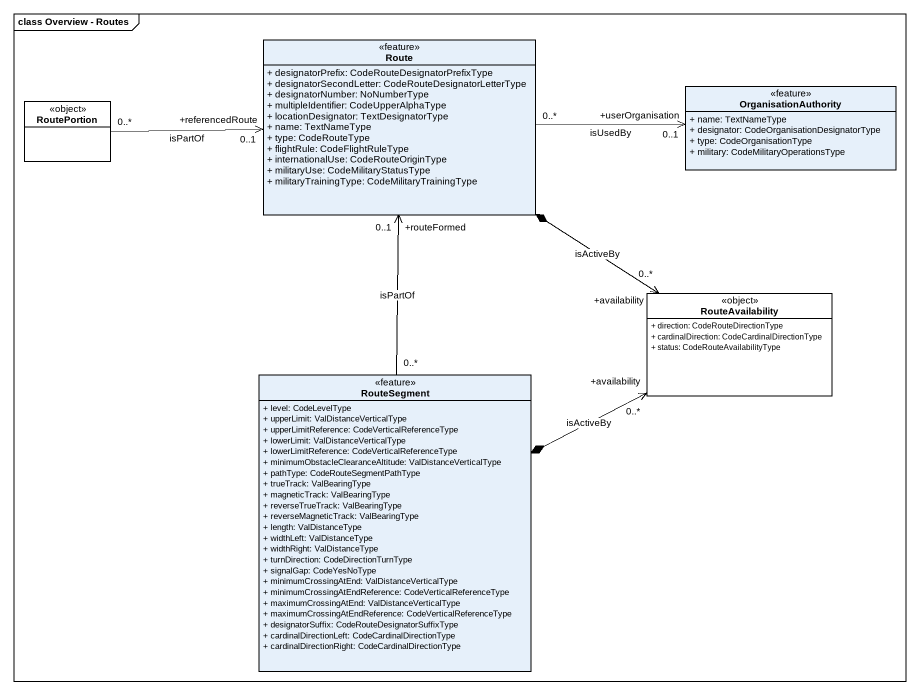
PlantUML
@startuml
mainframe class Overview - Routes
hide circle
hide empty members
skinparam classAttributeIconSize 0
class Route <<feature>> {
  + designatorPrefix: CodeRouteDesignatorPrefixType
  + designatorSecondLetter: CodeRouteDesignatorLetterType
  + designatorNumber: NoNumberType
  + multipleIdentifier: CodeUpperAlphaType
  + locationDesignator: TextDesignatorType
  + name: TextNameType
  + type: CodeRouteType
  + flightRule: CodeFlightRuleType
  + internationalUse: CodeRouteOriginType
  + militaryUse: CodeMilitaryStatusType
  + militaryTrainingType: CodeMilitaryTrainingType
}
class OrganisationAuthority <<feature>> {
  + name: TextNameType
  + designator: CodeOrganisationDesignatorType
  + type: CodeOrganisationType
  + military: CodeMilitaryOperationsType
}
class RoutePortion <<object>> #FFFFFF
class RouteAvailability <<object>> #FFFFFF {
  + direction: CodeRouteDirectionType
  + cardinalDirection: CodeCardinalDirectionType
  + status: CodeRouteAvailabilityType
}
class RouteSegment <<feature>> {
  + level: CodeLevelType
  + upperLimit: ValDistanceVerticalType
  + upperLimitReference: CodeVerticalReferenceType
  + lowerLimit: ValDistanceVerticalType
  + lowerLimitReference: CodeVerticalReferenceType
  + minimumObstacleClearanceAltitude: ValDistanceVerticalType
  + pathType: CodeRouteSegmentPathType
  + trueTrack: ValBearingType
  + magneticTrack: ValBearingType
  + reverseTrueTrack: ValBearingType
  + reverseMagneticTrack: ValBearingType
  + length: ValDistanceType
  + widthLeft: ValDistanceType
  + widthRight: ValDistanceType
  + turnDirection: CodeDirectionTurnType
  + signalGap: CodeYesNoType
  + minimumCrossingAtEnd: ValDistanceVerticalType
  + minimumCrossingAtEndReference: CodeVerticalReferenceType
  + maximumCrossingAtEnd: ValDistanceVerticalType
  + maximumCrossingAtEndReference: CodeVerticalReferenceType
  + designatorSuffix: CodeRouteDesignatorSuffixType
  + cardinalDirectionLeft: CodeCardinalDirectionType
  + cardinalDirectionRight: CodeCardinalDirectionType
}
Route "0..*" -right-> "+userOrganisation\n0..1" OrganisationAuthority : isUsedBy
Route *--> "+availability\n0..*" RouteAvailability : isActiveBy
RoutePortion "0..*" -right-> "+referencedRoute\n0..1" Route : isPartOf
RouteSegment "0..*" -up-> "+routeFormed\n0..1" Route : isPartOf
RouteSegment *-right-> "+availability\n0..*" RouteAvailability : isActiveBy
@enduml
